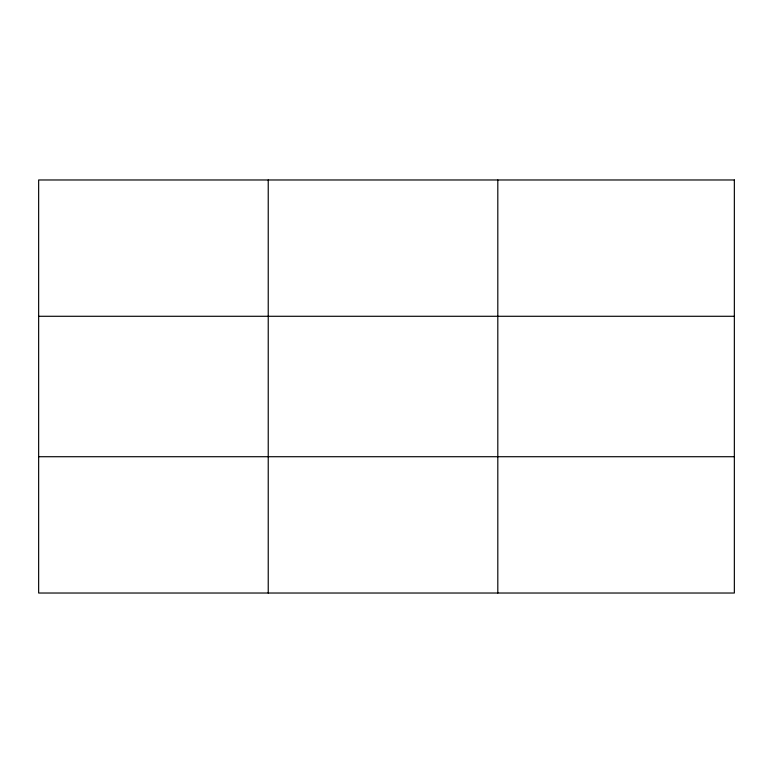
<?xml version="1.0" encoding="UTF-8"?>
<svg xmlns="http://www.w3.org/2000/svg" width="773" height="773" viewBox="0 0 773 773"><rect width="100%" height="100%" fill="white"/><g stroke="black" fill="none" stroke-linecap="round" stroke-linejoin="round"><path stroke-width="1.16" d="M268.231 179.974L268.231 593.026M497.812 179.974L497.812 593.026M38.65 316.283L734.35 316.283M38.65 456.717L734.35 456.717M734.35 179.974L734.35 593.026L38.65 593.026L38.65 179.974L734.35 179.974"/></g></svg>
